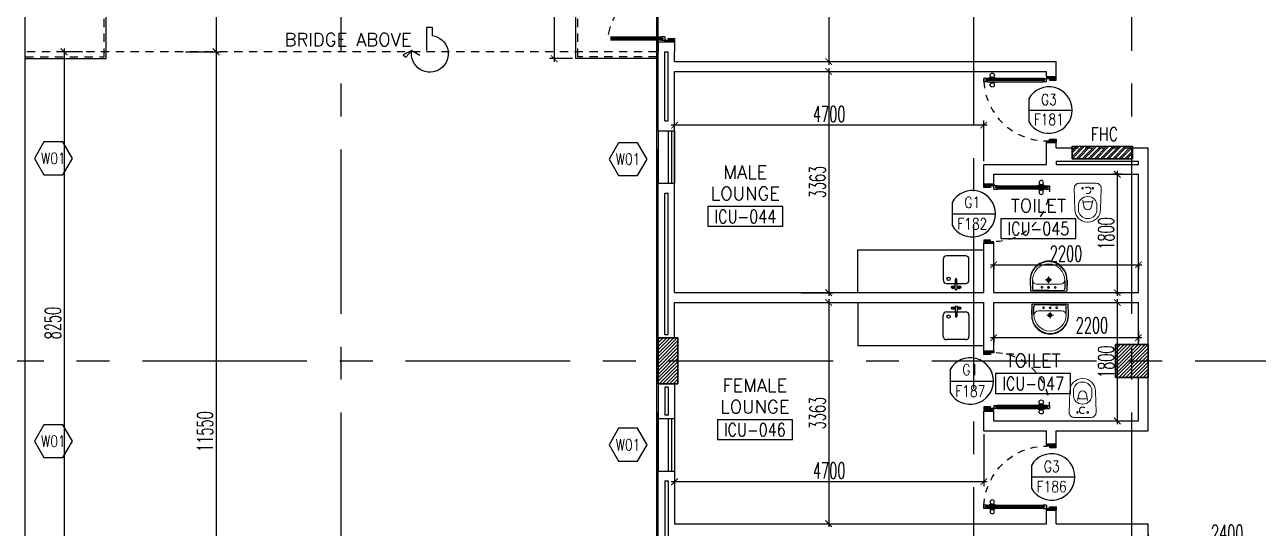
# Model space of a CAD drawing. Extents: x 275967.8 to 276060, y 57291.9 to 57371.4.
# Drawn here: x 276010.75 to 276029.5, y 57340.64 to 57348.29 of the extents above; entities that cross this region are included whole.
import ezdxf
from ezdxf.enums import TextEntityAlignment as Align

# ---------------------------------------------------------------- set-up
doc = ezdxf.new("R2010")
doc.units = 0
doc.header["$MEASUREMENT"] = 0
doc.header["$PDMODE"] = 34
for name, pattern in [('CENTERX2', [4, 2.5, -0.5, 0.5, -0.5]), ('DASHED', [0.75, 0.5, -0.25]), ('HIDDEN', [0.375, 0.25, -0.125]), ('HIDDEN2', [0.1875, 0.125, -0.0625])]:
    doc.linetypes.add(name, pattern=pattern)
doc.layers.get('0').update_dxf_attribs({"linetype": 'CONTINUOUS'})
doc.layers.get('DEFPOINTS').update_dxf_attribs({"linetype": 'CONTINUOUS'})
for name, color, linetype in [('AXES', 11, 'CENTERX2'), ('COL', 5, 'CONTINUOUS'), ('DIM', 4, 'CONTINUOUS'), ('DOOR', 7, 'CONTINUOUS'), ('DOOR-CR', 2, 'CONTINUOUS'), ('DOOR-NO', 3, 'CONTINUOUS'), ('FHC', 2, 'CONTINUOUS'), ('FIX', 3, 'CONTINUOUS'), ('HAT', 8, 'CONTINUOUS'), ('HIDDEN', 9, 'HIDDEN2'), ('INSUL', 4, 'CONTINUOUS'), ('NON-MEDICAL', 3, 'CONTINUOUS'), ('RM-BOX', 4, 'CONTINUOUS'), ('RM-NAME', 2, 'CONTINUOUS'), ('RM-NO', 2, 'CONTINUOUS'), ('ROOF', 7, 'CONTINUOUS'), ('SHAFT', 3, 'CONTINUOUS'), ('STR', 5, 'CONTINUOUS'), ('WALL', 2, 'CONTINUOUS'), ('WIN', 3, 'CONTINUOUS'), ('WIN-BOX', 4, 'CONTINUOUS'), ('WIN-NO', 5, 'CONTINUOUS')]:
    doc.layers.add(name, color=color, linetype=linetype)
doc.styles.add('ROMANS', font='ROMANS.shx', dxfattribs={"width": 0.6})
doc.dimstyles.new('STANDARD in', dxfattribs={"dimtxt": 0.24, "dimasz": 0.1, "dimexe": 0.07, "dimexo": 0.05, "dimgap": 0.05, "dimtad": 1, "dimdec": 0, "dimlfac": 1000, "dimzin": 0, "dimdsep": 46, "dimtxsty": 'ROMANS', "dimblk": 'ARCHTICK', "dimcen": 0.05, "dimdle": 0.05, "dimclrd": 4, "dimclre": 4, "dimclrt": 2, "dimadec": 0, "dimazin": 0, "dimtfac": 1, "dimtdec": 0, "dimtmove": 2, "dimatfit": 3, "dimfxl": 0, "dimtolj": 1, "dimtzin": 0, "dimarcsym": 0})

# ---------------------------------------------------------------- blocks, each defined once
blk = doc.blocks.new('*X45')
at = {"color": 0}
for p, q in [((73379, 162740), (73829, 163190)), ((73379, 162793), (73776, 163190)), ((73379, 162846), (73723, 163190)), ((73379, 162899), (73670, 163190)), ((73379, 162952), (73617, 163190)), ((73379, 163005), (73564, 163190)), ((73379, 163058), (73511, 163190)), ((73379, 163111), (73458, 163190)), ((73379, 163164), (73405, 163190)), ((73382, 162690), (73879, 163187)), ((73435, 162690), (73879, 163134)), ((73488, 162690), (73879, 163081)), ((73541, 162690), (73879, 163028)), ((73594, 162690), (73879, 162975)), ((73647, 162690), (73879, 162922)), ((73700, 162690), (73879, 162869)), ((73753, 162690), (73879, 162816)), ((73806, 162690), (73879, 162763)), ((73859, 162690), (73879, 162710))]:
    blk.add_line(p, q, dxfattribs=at)
blk = doc.blocks.new('COL50')
at = {"layer": 'COL'}
blk.add_lwpolyline([(-250, 250), (-250, -250), (250, -250), (250, 250)], close=True, dxfattribs=at)
blk = doc.blocks.new('WW1')
at = {"layer": 'WIN-BOX'}
blk.add_lwpolyline([(144, -250), (289, 0), (144, 250), (-144, 250), (-289, 0), (-144, -250)], close=True, dxfattribs=at)
at = {"layer": 'WIN-NO', "style": 'ROMANS', "width": 0.8}
blk.add_attdef('W00', text='', height=170, dxfattribs=at).set_placement((0, 0), align=Align.MIDDLE)
blk = doc.blocks.new('RM1')
at = {"layer": 'RM-BOX'}
blk.add_lwpolyline([(570, -200), (-570, -200), (-570, -500), (570, -500)], close=True, dxfattribs=at)
at = {"layer": 'RM-NAME', "style": 'ROMANS'}
for tag, p in [('ROOMNAME1', (0, 324)), ('ROOMNAME2', (0, 0))]:
    blk.add_attdef(tag, text='', height=200, dxfattribs=at).set_placement(p, align=Align.MIDDLE)
at = {"layer": 'RM-NO', "style": 'ROMANS', "width": 0.8}
blk.add_attdef('ROOMNO', text='', height=200, dxfattribs=at).set_placement((0, -350), align=Align.MIDDLE)
blk = doc.blocks.new('DOOR90')
at = {"layer": 'DOOR', "color": 0, "linetype": 'ByBlock'}
for p, q in [((-150, 0), (-150, -25)), ((-150, 0), (0, 0)), ((0, -50), (0, 0)), ((-1000, -25), (-1000, -75)), ((-1000, -75), (-1000, -25)), ((-950, -25), (-1000, -25)), ((-950, -75), (-1000, -75)), ((-970, -42), (-970, -58)), ((-950, -42), (-970, -42)), ((-950, -58), (-970, -58)), ((-950, -25), (-950, -42)), ((-950, -58), (-950, -75)), ((-918, -25), (-918, -18)), ((-828, -18), (-918, -18)), ((-918, -75), (-918, -82)), ((-828, -82), (-918, -82)), ((-905, -18), (-905, -9)), ((-905, -9), (-840, -9)), ((-905, -18), (-840, -18)), ((-905, -82), (-905, -91)), ((-905, -82), (-840, -82)), ((-905, -91), (-840, -91)), ((-840, -18), (-840, -9)), ((-840, -82), (-840, -91)), ((-828, -25), (-828, -18)), ((-828, -75), (-828, -82)), ((-200, -42), (-200, -25)), ((-200, -25), (-150, -25)), ((-180, -42), (-200, -42)), ((-200, -75), (-200, -58)), ((-200, -58), (-180, -58)), ((-150, -75), (-200, -75)), ((-180, -58), (-180, -42)), ((-150, -75), (-150, -25)), ((-150, -25), (-100, -25)), ((-100, -25), (-100, -50)), ((-100, -50), (0, -50)), ((-150, -900), (-150, -875)), ((-150, -875), (-100, -875)), ((0, -900), (-150, -900)), ((-150, -900), (0, -900)), ((-100, -850), (0, -850)), ((-100, -875), (-100, -850)), ((0, -850), (0, -900))]:
    blk.add_line(p, q, dxfattribs=at)
at = {"layer": 'DOOR', "color": 9, "linetype": 'ByBlock'}
for p, q in [((0, -50), (-114, 0)), ((0, -50), (-40, 0)), ((0, -50), (-100, -37)), ((0, -850), (-114, -900)), ((0, -850), (-100, -863)), ((0, -850), (-40, -900))]:
    blk.add_line(p, q, dxfattribs=at)
at = {"layer": 'DOOR', "linetype": 'ByBlock'}
for p, q in [((-200, -25), (-950, -25)), ((-200, -42), (-950, -42)), ((-200, -58), (-950, -58)), ((-950, -75), (-200, -75))]:
    blk.add_line(p, q, dxfattribs=at)
at = {"layer": 'DOOR', "color": 0, "linetype": 'ByBlock'}
for centre in [(-873, 24), (-873, -124)]:
    blk.add_circle(centre, 32.4, dxfattribs=at)
at = {"layer": 'DOOR', "color": 9, "linetype": 'ByBlock'}
for centre, radius, start, end in [((0, -50), 154, 161.1053, 166.2858), ((0, -50), 134, 158.1598, 169.28), ((0, -50), 94.4, 148.0182, 180), ((0, -50), 74.4, 137.7764, 180), ((0, -50), 114, 154.0838, 167.3774), ((0, -50), 54.4, 113.2074, 180), ((0, -50), 34.4, 90, 180), ((0, -50), 14.4, 90, 180), ((0, -850), 154, 193.7142, 198.8947), ((0, -850), 134, 190.72, 201.8402), ((0, -850), 94.4, 180, 211.9818), ((0, -850), 74.4, 180, 222.2236), ((0, -850), 54.4, 180, 246.7926), ((0, -850), 34.4, 180, 270), ((0, -850), 14.4, 180, 270)]:
    blk.add_arc(centre, radius, start, end, dxfattribs=at)
at = {"layer": 'DOOR', "linetype": 'HIDDEN', "ltscale": 0.5}
blk.add_arc((-150, -25), 850, 180, 270, dxfattribs=at)
blk = doc.blocks.new('DD1')
at = {"layer": 'DOOR-CR'}
blk.add_line((-308, 0), (353, 0), dxfattribs=at)
blk.add_lwpolyline([(-308, -173, 3.820224), (-308, 173)], format="xyb", close=True, dxfattribs=at)
at = {"layer": 'DOOR-NO', "color": 255, "style": 'ROMANS', "width": 0.8}
for tag, p in [('G', (0, 184)), ('000', (0, -141))]:
    blk.add_attdef(tag, text='', height=204, dxfattribs=at).set_placement(p, align=Align.MIDDLE)
blk = doc.blocks.new('C11')
at = {"layer": 'HAT'}
h = blk.add_hatch(dxfattribs=at)
h.set_pattern_fill('ANSI31', color=256, scale=300, style=0)
h.set_pattern_definition([(45, (-248556.182, -75061.005), (-26.5165043, 26.5165043), [])])
h.paths.add_polyline_path([(300, 700), (0, 700), (0, 350), (300, 350)])
h.paths.add_polyline_path([(300, 350), (0, 350), (0, 0), (300, 0)])
at = {"layer": 'COL'}
blk.add_lwpolyline([(300, 700), (300, 0), (0, 0), (0, 700)], close=True, dxfattribs=at)
blk = doc.blocks.new('_ARCHTICK')
at = {"color": 0, "linetype": 'ByBlock', "const_width": 0.15}
blk.add_lwpolyline([(-0.5, -0.5), (0.5, 0.5)], dxfattribs=at)
blk = doc.blocks.new('*D486')
at = {"layer": 'DEFPOINTS', "color": 0, "linetype": 'ByBlock', "ltscale": 0.3}
for p in [(276022.549, 57350.133), (276021.375, 57347.733), (276022.967, 57347.733)]:
    blk.add_point(p, dxfattribs=at)
at = {"layer": 'WALL', "color": 4, "linetype": 'ByBlock', "lineweight": -2, "ltscale": 0.3}
for p, q in [((276022.599, 57350.133), (276023.037, 57350.133)), ((276022.967, 57350.183), (276022.967, 57347.683)), ((276021.425, 57347.733), (276023.037, 57347.733))]:
    blk.add_line(p, q, dxfattribs=at)
at = {"layer": 'WALL', "color": 4, "linetype": 'ByBlock', "lineweight": -2, "ltscale": 0.3, "xscale": 0.1, "yscale": 0.1, "zscale": 0.1}
for p, rotation in [((276022.967, 57350.133), 90), ((276022.967, 57347.733), 270)]:
    blk.add_blockref('_ARCHTICK', p, dxfattribs=dict(at, rotation=rotation))
at = {"layer": 'WALL', "color": 2, "linetype": 'ByBlock', "ltscale": 0.3, "insert": (276022.797, 57348.933), "char_height": 0.24, "attachment_point": 5, "rotation": 90, "style": 'ROMANS'}
blk.add_mtext('\\A1;2400', dxfattribs=at)
blk = doc.blocks.new('*D483')
at = {"layer": 'DEFPOINTS', "color": 0, "linetype": 'ByBlock', "ltscale": 0.3}
for p in [(276021.572, 57347.583), (276022.5, 57344.22), (276022.967, 57344.22)]:
    blk.add_point(p, dxfattribs=at)
at = {"layer": 'DIM', "color": 4, "linetype": 'ByBlock', "lineweight": -2, "ltscale": 0.3}
for p, q in [((276022.967, 57347.633), (276022.967, 57344.17)), ((276021.622, 57347.583), (276023.037, 57347.583)), ((276022.55, 57344.22), (276023.037, 57344.22))]:
    blk.add_line(p, q, dxfattribs=at)
at = {"layer": 'DIM', "color": 4, "linetype": 'ByBlock', "lineweight": -2, "ltscale": 0.3, "xscale": 0.1, "yscale": 0.1, "zscale": 0.1}
for p, rotation in [((276022.967, 57347.583), 90), ((276022.967, 57344.22), 270)]:
    blk.add_blockref('_ARCHTICK', p, dxfattribs=dict(at, rotation=rotation))
at = {"layer": 'DIM', "color": 2, "linetype": 'ByBlock', "ltscale": 0.3, "insert": (276022.797, 57345.902), "char_height": 0.24, "attachment_point": 5, "rotation": 90, "style": 'ROMANS'}
blk.add_mtext('\\A1;3363', dxfattribs=at)
blk = doc.blocks.new('*D482')
at = {"layer": 'DEFPOINTS', "color": 0, "linetype": 'ByBlock', "ltscale": 0.3}
for p in [(276020.625, 57346.768), (276025.325, 57346.17), (276020.625, 57345.675)]:
    blk.add_point(p, dxfattribs=at)
at = {"layer": 'DIM', "color": 4, "linetype": 'ByBlock', "lineweight": -2, "ltscale": 0.3}
for p, q in [((276025.375, 57346.768), (276020.575, 57346.768)), ((276020.625, 57345.725), (276020.625, 57346.838)), ((276025.325, 57346.22), (276025.325, 57346.838))]:
    blk.add_line(p, q, dxfattribs=at)
at = {"layer": 'DIM', "color": 4, "linetype": 'ByBlock', "lineweight": -2, "ltscale": 0.3, "xscale": 0.1, "yscale": 0.1, "zscale": 0.1, "rotation": 180}
blk.add_blockref('_ARCHTICK', (276020.625, 57346.768), dxfattribs=at)
at = {"layer": 'DIM', "color": 4, "linetype": 'ByBlock', "lineweight": -2, "ltscale": 0.3, "xscale": 0.1, "yscale": 0.1, "zscale": 0.1}
blk.add_blockref('_ARCHTICK', (276025.325, 57346.768), dxfattribs=at)
at = {"layer": 'DIM', "color": 2, "linetype": 'ByBlock', "ltscale": 0.3, "insert": (276022.975, 57346.938), "char_height": 0.24, "attachment_point": 5, "style": 'ROMANS'}
blk.add_mtext('\\A1;4700', dxfattribs=at)
blk = doc.blocks.new('*D481')
at = {"layer": 'DEFPOINTS', "color": 0, "linetype": 'ByBlock', "ltscale": 0.3}
for p in [(276022.514, 57344.07), (276022.621, 57340.708), (276022.967, 57340.708)]:
    blk.add_point(p, dxfattribs=at)
at = {"layer": 'DIM', "color": 4, "linetype": 'ByBlock', "lineweight": -2, "ltscale": 0.3}
for p, q in [((276022.564, 57344.07), (276023.037, 57344.07)), ((276022.967, 57344.12), (276022.967, 57340.658)), ((276022.671, 57340.708), (276023.037, 57340.708))]:
    blk.add_line(p, q, dxfattribs=at)
at = {"layer": 'DIM', "color": 4, "linetype": 'ByBlock', "lineweight": -2, "ltscale": 0.3, "xscale": 0.1, "yscale": 0.1, "zscale": 0.1}
for p, rotation in [((276022.967, 57344.07), 90), ((276022.967, 57340.708), 270)]:
    blk.add_blockref('_ARCHTICK', p, dxfattribs=dict(at, rotation=rotation))
at = {"layer": 'DIM', "color": 2, "linetype": 'ByBlock', "ltscale": 0.3, "insert": (276022.797, 57342.389), "char_height": 0.24, "attachment_point": 5, "rotation": 90, "style": 'ROMANS'}
blk.add_mtext('\\A1;3363', dxfattribs=at)
blk = doc.blocks.new('*D480')
at = {"layer": 'DEFPOINTS', "color": 0, "linetype": 'ByBlock', "ltscale": 0.3}
for p in [(276020.625, 57342.57), (276025.325, 57342.12), (276020.625, 57341.346)]:
    blk.add_point(p, dxfattribs=at)
at = {"layer": 'DIM', "color": 4, "linetype": 'ByBlock', "lineweight": -2, "ltscale": 0.3}
for p, q in [((276020.625, 57342.52), (276020.625, 57341.276)), ((276025.325, 57342.07), (276025.325, 57341.276)), ((276025.375, 57341.346), (276020.575, 57341.346))]:
    blk.add_line(p, q, dxfattribs=at)
at = {"layer": 'DIM', "color": 4, "linetype": 'ByBlock', "lineweight": -2, "ltscale": 0.3, "xscale": 0.1, "yscale": 0.1, "zscale": 0.1, "rotation": 180}
blk.add_blockref('_ARCHTICK', (276020.625, 57341.346), dxfattribs=at)
at = {"layer": 'DIM', "color": 4, "linetype": 'ByBlock', "lineweight": -2, "ltscale": 0.3, "xscale": 0.1, "yscale": 0.1, "zscale": 0.1}
blk.add_blockref('_ARCHTICK', (276025.325, 57341.346), dxfattribs=at)
at = {"layer": 'DIM', "color": 2, "linetype": 'ByBlock', "ltscale": 0.3, "insert": (276022.975, 57341.516), "char_height": 0.24, "attachment_point": 5, "style": 'ROMANS'}
blk.add_mtext('\\A1;4700', dxfattribs=at)
blk = doc.blocks.new('*D449')
at = {"layer": 'DEFPOINTS', "color": 0, "linetype": 'ByBlock', "ltscale": 0.3}
for p in [(276025.475, 57344.685), (276027.675, 57344.685), (276027.675, 57344.644)]:
    blk.add_point(p, dxfattribs=at)
at = {"layer": 'DIM', "color": 4, "linetype": 'ByBlock', "lineweight": -2, "ltscale": 0.3}
for p, q in [((276025.425, 57344.644), (276027.725, 57344.644)), ((276025.475, 57344.635), (276025.475, 57344.574)), ((276027.675, 57344.635), (276027.675, 57344.574))]:
    blk.add_line(p, q, dxfattribs=at)
at = {"layer": 'DIM', "color": 4, "linetype": 'ByBlock', "lineweight": -2, "ltscale": 0.3, "xscale": 0.1, "yscale": 0.1, "zscale": 0.1, "rotation": 180}
blk.add_blockref('_ARCHTICK', (276025.475, 57344.644), dxfattribs=at)
at = {"layer": 'DIM', "color": 4, "linetype": 'ByBlock', "lineweight": -2, "ltscale": 0.3, "xscale": 0.1, "yscale": 0.1, "zscale": 0.1}
blk.add_blockref('_ARCHTICK', (276027.675, 57344.644), dxfattribs=at)
at = {"layer": 'DIM', "color": 2, "linetype": 'ByBlock', "ltscale": 0.3, "insert": (276026.575, 57344.814), "char_height": 0.24, "attachment_point": 5, "style": 'ROMANS'}
blk.add_mtext('\\A1;2200', dxfattribs=at)
blk = doc.blocks.new('*D448')
at = {"layer": 'DEFPOINTS', "color": 0, "linetype": 'ByBlock', "ltscale": 0.3}
for p in [(276027.468, 57346.02), (276027.268, 57344.22), (276027.354, 57344.22)]:
    blk.add_point(p, dxfattribs=at)
at = {"layer": 'DIM', "color": 4, "linetype": 'ByBlock', "lineweight": -2, "ltscale": 0.3}
for p, q in [((276027.418, 57346.02), (276027.284, 57346.02)), ((276027.354, 57346.07), (276027.354, 57344.17)), ((276027.318, 57344.22), (276027.424, 57344.22))]:
    blk.add_line(p, q, dxfattribs=at)
at = {"layer": 'DIM', "color": 4, "linetype": 'ByBlock', "lineweight": -2, "ltscale": 0.3, "xscale": 0.1, "yscale": 0.1, "zscale": 0.1}
for p, rotation in [((276027.354, 57346.02), 90), ((276027.354, 57344.22), 270)]:
    blk.add_blockref('_ARCHTICK', p, dxfattribs=dict(at, rotation=rotation))
at = {"layer": 'DIM', "color": 2, "linetype": 'ByBlock', "ltscale": 0.3, "insert": (276027.184, 57345.12), "char_height": 0.24, "attachment_point": 5, "rotation": 90, "style": 'ROMANS'}
blk.add_mtext('\\A1;1800', dxfattribs=at)
blk = doc.blocks.new('*D447')
at = {"layer": 'DEFPOINTS', "color": 0, "linetype": 'ByBlock', "ltscale": 0.3}
for p in [(276027.675, 57343.685), (276025.475, 57343.629), (276025.475, 57343.535)]:
    blk.add_point(p, dxfattribs=at)
at = {"layer": 'DIM', "color": 4, "linetype": 'ByBlock', "lineweight": -2, "ltscale": 0.3}
for p, q in [((276027.725, 57343.535), (276025.425, 57343.535)), ((276025.475, 57343.579), (276025.475, 57343.465)), ((276027.675, 57343.635), (276027.675, 57343.465))]:
    blk.add_line(p, q, dxfattribs=at)
at = {"layer": 'DIM', "color": 4, "linetype": 'ByBlock', "lineweight": -2, "ltscale": 0.3, "xscale": 0.1, "yscale": 0.1, "zscale": 0.1, "rotation": 180}
blk.add_blockref('_ARCHTICK', (276025.475, 57343.535), dxfattribs=at)
at = {"layer": 'DIM', "color": 4, "linetype": 'ByBlock', "lineweight": -2, "ltscale": 0.3, "xscale": 0.1, "yscale": 0.1, "zscale": 0.1}
blk.add_blockref('_ARCHTICK', (276027.675, 57343.535), dxfattribs=at)
at = {"layer": 'DIM', "color": 2, "linetype": 'ByBlock', "ltscale": 0.3, "insert": (276026.968, 57343.722), "char_height": 0.24, "attachment_point": 5, "style": 'ROMANS'}
blk.add_mtext('\\A1;2200', dxfattribs=at)
blk = doc.blocks.new('*D446')
at = {"layer": 'DEFPOINTS', "color": 0, "linetype": 'ByBlock', "ltscale": 0.3}
for p in [(276027.13, 57344.07), (276027.13, 57342.27), (276027.354, 57342.27)]:
    blk.add_point(p, dxfattribs=at)
at = {"layer": 'DIM', "color": 4, "linetype": 'ByBlock', "lineweight": -2, "ltscale": 0.3}
for p, q in [((276027.18, 57344.07), (276027.424, 57344.07)), ((276027.354, 57344.12), (276027.354, 57342.22)), ((276027.18, 57342.27), (276027.424, 57342.27))]:
    blk.add_line(p, q, dxfattribs=at)
at = {"layer": 'DIM', "color": 4, "linetype": 'ByBlock', "lineweight": -2, "ltscale": 0.3, "xscale": 0.1, "yscale": 0.1, "zscale": 0.1}
for p, rotation in [((276027.354, 57344.07), 90), ((276027.354, 57342.27), 270)]:
    blk.add_blockref('_ARCHTICK', p, dxfattribs=dict(at, rotation=rotation))
at = {"layer": 'DIM', "color": 2, "linetype": 'ByBlock', "ltscale": 0.3, "insert": (276027.184, 57343.17), "char_height": 0.24, "attachment_point": 5, "rotation": 90, "style": 'ROMANS'}
blk.add_mtext('\\A1;1800', dxfattribs=at)
blk = doc.blocks.new('*D268')
at = {"layer": 'DEFPOINTS', "color": 0, "linetype": 'ByBlock', "ltscale": 0.3}
for p in [(276013.141, 57350.033), (276013.141, 57347.883), (276013.655, 57347.883)]:
    blk.add_point(p, dxfattribs=at)
at = {"layer": 'DIM', "color": 4, "linetype": 'ByBlock', "lineweight": -2, "ltscale": 0.3}
for p, q in [((276013.655, 57350.083), (276013.655, 57347.833)), ((276013.191, 57350.033), (276013.725, 57350.033)), ((276013.191, 57347.883), (276013.725, 57347.883))]:
    blk.add_line(p, q, dxfattribs=at)
at = {"layer": 'DIM', "color": 4, "linetype": 'ByBlock', "lineweight": -2, "ltscale": 0.3, "xscale": 0.1, "yscale": 0.1, "zscale": 0.1}
for p, rotation in [((276013.655, 57350.033), 90), ((276013.655, 57347.883), 270)]:
    blk.add_blockref('_ARCHTICK', p, dxfattribs=dict(at, rotation=rotation))
at = {"layer": 'DIM', "color": 2, "linetype": 'ByBlock', "ltscale": 0.3, "insert": (276013.485, 57348.958), "char_height": 0.24, "attachment_point": 5, "rotation": 90, "style": 'ROMANS'}
blk.add_mtext('\\A1;2150', dxfattribs=at)
blk = doc.blocks.new('*D267')
at = {"layer": 'DEFPOINTS', "color": 0, "linetype": 'ByBlock', "ltscale": 0.3}
for p in [(276019.125, 57350.413), (276018.795, 57347.778), (276019.125, 57347.778)]:
    blk.add_point(p, dxfattribs=at)
at = {"layer": 'DIM', "color": 4, "linetype": 'ByBlock', "lineweight": -2, "ltscale": 0.3}
for p, q in [((276018.795, 57350.463), (276018.795, 57347.728)), ((276019.075, 57350.413), (276018.725, 57350.413)), ((276019.075, 57347.778), (276018.725, 57347.778))]:
    blk.add_line(p, q, dxfattribs=at)
at = {"layer": 'DIM', "color": 4, "linetype": 'ByBlock', "lineweight": -2, "ltscale": 0.3, "xscale": 0.1, "yscale": 0.1, "zscale": 0.1}
for p, rotation in [((276018.795, 57350.413), 90), ((276018.795, 57347.778), 270)]:
    blk.add_blockref('_ARCHTICK', p, dxfattribs=dict(at, rotation=rotation))
at = {"layer": 'DIM', "color": 2, "linetype": 'ByBlock', "ltscale": 0.3, "insert": (276018.625, 57349.095), "char_height": 0.24, "attachment_point": 5, "rotation": 90, "style": 'ROMANS'}
blk.add_mtext('\\A1;2635', dxfattribs=at)
blk = doc.blocks.new('DOOR-10')
at = {"layer": 'DOOR', "color": 0, "linetype": 'ByBlock'}
for p, q in [((-83, 1005), (-92, 1005)), ((-92, 1005), (-92, 940)), ((-83, 940), (-92, 940)), ((-76, 1018), (-83, 1018)), ((-83, 928), (-83, 1018)), ((-83, 1005), (-83, 940)), ((-26, 1100), (-76, 1100)), ((-76, 1100), (-26, 1100)), ((-76, 1050), (-76, 1100)), ((-59, 1050), (-76, 1050)), ((-43, 1070), (-59, 1070)), ((-59, 1050), (-59, 1070)), ((-43, 1050), (-43, 1070)), ((-26, 1050), (-43, 1050)), ((-26, 1050), (-26, 1100)), ((-26, 1018), (-18, 1018)), ((-18, 928), (-18, 1018)), ((-18, 1005), (-9, 1005)), ((-18, 1005), (-18, 940)), ((-18, 940), (-9, 940)), ((-9, 1005), (-9, 940)), ((-76, 928), (-83, 928)), ((-26, 928), (-18, 928)), ((-76, 200), (-59, 200)), ((-76, 150), (-76, 200)), ((-59, 200), (-59, 180)), ((-43, 200), (-26, 200)), ((-43, 180), (-43, 200)), ((-26, 200), (-26, 150)), ((-1001, 0), (-1001, 150)), ((-1001, 150), (-976, 150)), ((-1001, 150), (-1001, 0)), ((-951, 0), (-1001, 0)), ((-976, 150), (-976, 100)), ((-976, 100), (-951, 100)), ((-951, 100), (-951, 0)), ((-76, 150), (-26, 150)), ((-59, 180), (-43, 180)), ((-51, 100), (-51, 0)), ((-26, 100), (-51, 100)), ((-51, 0), (-1, 0)), ((-1, 150), (-26, 150)), ((-26, 150), (-26, 100))]:
    blk.add_line(p, q, dxfattribs=at)
at = {"layer": 'DOOR', "linetype": 'ByBlock'}
for p, q in [((-76, 1050), (-76, 200)), ((-59, 200), (-59, 1050)), ((-43, 200), (-43, 1050)), ((-26, 200), (-26, 1050))]:
    blk.add_line(p, q, dxfattribs=at)
at = {"layer": 'DOOR', "color": 9, "linetype": 'ByBlock'}
for p, q in [((-951, 0), (-1001, 114)), ((-951, 0), (-1001, 40)), ((-951, 0), (-964, 100)), ((-51, 0), (-1, 114)), ((-51, 0), (-37, 100)), ((-51, 0), (-1, 40)), ((-1, 0), (-1, 150))]:
    blk.add_line(p, q, dxfattribs=at)
at = {"layer": 'DOOR', "color": 0, "linetype": 'ByBlock'}
for centre in [(-124, 973), (23, 973)]:
    blk.add_circle(centre, 32.4, dxfattribs=at)
at = {"layer": 'DOOR', "linetype": 'HIDDEN', "ltscale": 0.5}
blk.add_arc((-23, 149), 952, 93.1482, 179.9482, dxfattribs=at)
at = {"layer": 'DOOR', "color": 9, "linetype": 'ByBlock'}
for centre, radius, start, end in [((-951, 0), 154, 103.7142, 108.8947), ((-951, 0), 134, 100.72, 111.8402), ((-951, 0), 94.4, 90, 121.9818), ((-951, 0), 74.4, 90, 132.2236), ((-951, 0), 54.4, 90, 156.7926), ((-951, 0), 34.4, 90, 180), ((-951, 0), 14.4, 90, 180), ((-51, 0), 94.4, 58.0182, 90), ((-51, 0), 74.4, 47.7764, 90), ((-51, 0), 54.4, 23.2074, 90), ((-51, 0), 34.4, 0, 90), ((-51, 0), 14.4, 0, 90), ((-51, 0), 134, 68.1598, 79.28), ((-51, 0), 114, 64.0838, 77.3774), ((-51, 0), 154, 71.1053, 76.2858)]:
    blk.add_arc(centre, radius, start, end, dxfattribs=at)
blk = doc.blocks.new('WC1')
at = {"layer": 'FIX', "lineweight": 20}
for p, q in [((-210, 204), (-538, 194)), ((-727, 5), (-727, -5)), ((-674, 5), (-674, -5)), ((-534, 24), (-540, 0)), ((-540, 0), (-534, -24)), ((-475, 141), (-538, 141)), ((-395, 76), (-490, 60)), ((-339, 5), (-339, -5)), ((-538, -141), (-475, -141)), ((-490, -60), (-395, -76)), ((-538, -194), (-210, -204))]:
    blk.add_line(p, q, dxfattribs=at)
at = {"layer": 'FIX', "linetype": 'Continuous', "lineweight": 20}
blk.add_line((-420, -47), (-420, 45), dxfattribs=at)
at = {"layer": 'FIX', "lineweight": 20}
blk.add_lwpolyline([(-213, -204), (-210, -204, 0.414214), (-137, -131), (-137, 0), (-137, 131, 0.414214), (-210, 204)], format="xyb", dxfattribs=at)
at = {"layer": 'FIX', "linetype": 'HIDDEN2', "lineweight": 20, "ltscale": 0.3}
blk.add_circle((-245, 0), 49.8, dxfattribs=at)
at = {"layer": 'FIX', "linetype": 'HIDDEN', "lineweight": 20, "ltscale": 0.05}
for centre in [(-213, 78), (-213, -77)]:
    blk.add_circle(centre, 11.6, dxfattribs=at)
at = {"layer": 'FIX', "lineweight": 20}
for centre, radius, start, end in [((-538, 5), 189, 90, 180), ((-538, 5), 136, 90, 180), ((-473, -7), 68.2, 128.9242, 152.8468), ((-464, -18), 82, 108.496, 128.9242), ((-475, 5), 136, 360, 90), ((-538, -5), 189, 180, 270), ((-538, -5), 136, 180, 270), ((-473, 7), 68.2, 207.1532, 231.0758), ((-464, 18), 82, 231.0758, 251.504), ((-475, -5), 136, 270, 0)]:
    blk.add_arc(centre, radius, start, end, dxfattribs=at)
at = {"layer": 'FIX', "linetype": 'Continuous', "lineweight": 20}
for centre, start, end in [((-443, 46), 357.6662, 91.6121), ((-442, -46), 268.3879, 2.3338)]:
    blk.add_arc(centre, 22.3, start, end, dxfattribs=at)
blk = doc.blocks.new('LAV1')
at = {"layer": 'FIX', "linetype": 'ByBlock', "ltscale": 0.3}
for p, q in [((-280, 210), (-275, 50)), ((-245, 210), (-245, 85)), ((245, 210), (245, 85)), ((280, 210), (275, 50)), ((0, 60), (-220, 60)), ((0, 60), (220, 60))]:
    blk.add_line(p, q, dxfattribs=at)
at = {"layer": 'FIX', "linetype": 'Continuous', "lineweight": 20}
for p, q in [((-275, 210), (-275, 50)), ((275, 210), (275, 50)), ((0, 50), (-275, 50)), ((0, 50), (-252, 50)), ((0, 155), (-181, 155)), ((0, 155), (181, 155)), ((0, 50), (252, 50)), ((0, 50), (275, 50))]:
    blk.add_line(p, q, dxfattribs=at)
at = {"layer": 'FIX', "linetype": 'DASHED', "lineweight": 20, "ltscale": 0.05}
for p, q in [((50, 220), (-50, 220)), ((0, 170), (0, 270)), ((0, 170), (0, 270))]:
    blk.add_line(p, q, dxfattribs=at)
at = {"layer": 'FIX', "lineweight": 20}
for p, q in [((16, 107), (-15, 107)), ((0, 92), (0, 123))]:
    blk.add_line(p, q, dxfattribs=at)
for centre, radius in [((0, 220), 29.5), ((0, 220), 22.5), ((0, 107), 15.5)]:
    blk.add_circle(centre, radius, dxfattribs=at)
at = {"layer": 'FIX', "linetype": 'HIDDEN', "lineweight": 20, "ltscale": 0.05}
for centre in [(-100, 107), (100, 107)]:
    blk.add_circle(centre, 12.4, dxfattribs=at)
at = {"layer": 'FIX', "linetype": 'ByBlock', "ltscale": 0.3}
for centre, radius, start, end in [((7, 220), 287, 91.3776, 182.0064), ((-7, 220), 287, 357.9936, 88.6224), ((-220, 85), 24.9, 179.7021, 269.9486), ((220, 85), 24.9, 270.0514, 0.2979)]:
    blk.add_arc(centre, radius, start, end, dxfattribs=at)
at = {"layer": 'FIX', "linetype": 'Continuous', "lineweight": 20}
for centre, radius, start, end in [((8, 217), 283, 91.6988, 181.351), ((8, 212), 253, 91.7328, 180.4884), ((-8, 217), 283, 358.649, 88.3012), ((-8, 212), 253, 359.5116, 88.2672), ((-179, 222), 66.9, 190.2006, 268.0786), ((179, 222), 66.9, 271.9214, 349.7994)]:
    blk.add_arc(centre, radius, start, end, dxfattribs=at)
blk = doc.blocks.new('*D783')
at = {"layer": 'DEFPOINTS', "color": 0, "linetype": 'ByBlock', "ltscale": 0.3}
for p in [(276027.825, 57340.597), (276030.225, 57340.597), (276027.825, 57340.398)]:
    blk.add_point(p, dxfattribs=at)
at = {"layer": 'DIM', "color": 4, "linetype": 'ByBlock', "lineweight": -2, "ltscale": 0.3}
for p, q in [((276027.825, 57340.547), (276027.825, 57340.328)), ((276030.225, 57340.547), (276030.225, 57340.328)), ((276030.275, 57340.398), (276027.775, 57340.398))]:
    blk.add_line(p, q, dxfattribs=at)
at = {"layer": 'DIM', "color": 4, "linetype": 'ByBlock', "lineweight": -2, "ltscale": 0.3, "xscale": 0.1, "yscale": 0.1, "zscale": 0.1, "rotation": 180}
blk.add_blockref('_ARCHTICK', (276027.825, 57340.398), dxfattribs=at)
at = {"layer": 'DIM', "color": 4, "linetype": 'ByBlock', "lineweight": -2, "ltscale": 0.3, "xscale": 0.1, "yscale": 0.1, "zscale": 0.1}
blk.add_blockref('_ARCHTICK', (276030.225, 57340.398), dxfattribs=at)
at = {"layer": 'DIM', "color": 2, "linetype": 'ByBlock', "ltscale": 0.3, "insert": (276029.025, 57340.568), "char_height": 0.24, "attachment_point": 5, "style": 'ROMANS'}
blk.add_mtext('\\A1;2400', dxfattribs=at)
blk = doc.blocks.new('*D788')
at = {"layer": 'DEFPOINTS', "color": 0, "linetype": 'ByBlock', "ltscale": 0.3}
for p in [(276013.141, 57347.883), (276013.141, 57336.333), (276013.655, 57336.333)]:
    blk.add_point(p, dxfattribs=at)
at = {"layer": 'DIM', "color": 4, "linetype": 'ByBlock', "lineweight": -2, "ltscale": 0.3}
for p, q in [((276013.191, 57347.883), (276013.725, 57347.883)), ((276013.655, 57347.933), (276013.655, 57336.283)), ((276013.191, 57336.333), (276013.725, 57336.333))]:
    blk.add_line(p, q, dxfattribs=at)
at = {"layer": 'DIM', "color": 4, "linetype": 'ByBlock', "lineweight": -2, "ltscale": 0.3, "xscale": 0.1, "yscale": 0.1, "zscale": 0.1}
for p, rotation in [((276013.655, 57347.883), 90), ((276013.655, 57336.333), 270)]:
    blk.add_blockref('_ARCHTICK', p, dxfattribs=dict(at, rotation=rotation))
at = {"layer": 'DIM', "color": 2, "linetype": 'ByBlock', "ltscale": 0.3, "insert": (276013.485, 57342.108), "char_height": 0.24, "attachment_point": 5, "rotation": 90, "style": 'ROMANS'}
blk.add_mtext('\\A1;11550', dxfattribs=at)
blk = doc.blocks.new('*D794')
at = {"layer": 'DEFPOINTS', "color": 0, "linetype": 'ByBlock', "ltscale": 0.3}
for p in [(276011.672, 57347.883), (276011.344, 57339.633), (276011.672, 57339.633)]:
    blk.add_point(p, dxfattribs=at)
at = {"layer": 'DIM', "color": 4, "linetype": 'ByBlock', "lineweight": -2, "ltscale": 0.3}
for p, q in [((276011.622, 57347.883), (276011.274, 57347.883)), ((276011.344, 57347.933), (276011.344, 57339.583)), ((276011.622, 57339.633), (276011.274, 57339.633))]:
    blk.add_line(p, q, dxfattribs=at)
at = {"layer": 'DIM', "color": 4, "linetype": 'ByBlock', "lineweight": -2, "ltscale": 0.3, "xscale": 0.1, "yscale": 0.1, "zscale": 0.1}
for p, rotation in [((276011.344, 57347.883), 90), ((276011.344, 57339.633), 270)]:
    blk.add_blockref('_ARCHTICK', p, dxfattribs=dict(at, rotation=rotation))
at = {"layer": 'DIM', "color": 2, "linetype": 'ByBlock', "ltscale": 0.3, "insert": (276011.174, 57343.758), "char_height": 0.24, "attachment_point": 5, "rotation": 90, "style": 'ROMANS'}
blk.add_mtext('\\A1;8250', dxfattribs=at)

msp = doc.modelspace()

# ---------------------------------------------------------------- hatches: boundary and pattern name
at = {"layer": 'FHC', "linetype": 'ByBlock', "ltscale": 0.3}
h = msp.add_hatch(dxfattribs=at)
h.set_pattern_fill('ANSI32', color=11, scale=0.175, style=0)
h.set_pattern_definition([(45, (275794.469317, 57315.20442), (-0.046403883, 0.046403883), []), (45, (275794.50025, 57315.20442), (-0.046403883, 0.046403883), [])])
h.paths.add_polyline_path([(276027.5855, 57346.2554), (276027.5855, 57346.4454), (276026.6655, 57346.4454), (276026.6655, 57346.2554)])
h.paths.add_polyline_path([(276026.4529, 57345.8343), (276026.4529, 57346.2551), (276026.7154, 57346.2551), (276026.7154, 57345.8343)], flags=9)

# ---------------------------------------------------------------- linework, layer by layer
at = {"layer": 'AXES'}
for p, q in [((276015.5555, 57291.8986), (276015.5555, 57370.7113)), ((276027.5755, 57291.8986), (276027.5755, 57370.7113)), ((276010.7555, 57291.8986), (276010.7555, 57370.3613)), ((276020.3555, 57291.8986), (276020.3555, 57370.3613)), ((276020.3755, 57291.8986), (276020.3755, 57370.3613)), ((276025.1755, 57298.7629), (276025.1755, 57357.5829)), ((275968.5355, 57343.1829), (276036.5755, 57343.1829))]:
    msp.add_line(p, q, dxfattribs=at)
at = {"layer": 'DOOR', "linetype": 'ByBlock'}
for p, q in [((276019.6505, 57348.1079), (276020.4255, 57348.1079)), ((276020.4255, 57348.0909), (276019.6505, 57348.0909)), ((276020.4255, 57348.0749), (276019.6505, 57348.0749)), ((276020.4255, 57348.0579), (276019.6505, 57348.0579))]:
    msp.add_line(p, q, dxfattribs=at)
at = {"layer": 'DOOR', "color": 0, "linetype": 'ByBlock'}
for p, q in [((276020.4255, 57348.1079), (276020.4255, 57348.0909)), ((276020.4755, 57348.1079), (276020.4255, 57348.1079)), ((276020.4255, 57348.0909), (276020.4455, 57348.0909)), ((276020.4255, 57348.0749), (276020.4255, 57348.0579)), ((276020.4455, 57348.0749), (276020.4255, 57348.0749)), ((276020.4255, 57348.0579), (276020.4755, 57348.0579)), ((276020.4455, 57348.0909), (276020.4455, 57348.0749)), ((276020.4755, 57348.1079), (276020.4755, 57348.0579)), ((276020.4755, 57348.0329), (276020.4755, 57348.0579)), ((276020.4755, 57348.0579), (276020.5255, 57348.0579)), ((276020.6255, 57348.0329), (276020.4755, 57348.0329)), ((276020.5255, 57348.0829), (276020.6255, 57348.0829)), ((276020.5255, 57348.0579), (276020.5255, 57348.0829)), ((276020.6255, 57348.0829), (276020.6255, 57348.0329))]:
    msp.add_line(p, q, dxfattribs=at)
at = {"layer": 'DOOR', "color": 9, "linetype": 'ByBlock'}
for q in [(276020.5118, 57348.0329), (276020.5255, 57348.0696), (276020.5854, 57348.0329)]:
    msp.add_line((276020.6255, 57348.0829), q, dxfattribs=at)
at = {"layer": 'DOOR', "linetype": 'HIDDEN', "ltscale": 0.5}
msp.add_arc((276020.5827, 57347.9507), 0.9881, 96.23105, 173.76905, dxfattribs=at)
at = {"layer": 'DOOR', "color": 9, "linetype": 'ByBlock'}
for radius, start, end in [(0.1544, 193.71423, 198.89471), (0.1344, 190.71998, 201.84015), (0.1144, 192.62257, 205.91616), (0.0944, 180, 211.98181), (0.0744, 180, 222.22357), (0.0544, 180, 246.79262), (0.0344, 180, 270), (0.0144, 180, 270)]:
    msp.add_arc((276020.6255, 57348.0829), radius, start, end, dxfattribs=at)
at = {"layer": 'FHC', "linetype": 'ByBlock', "ltscale": 0.3}
msp.add_lwpolyline([(276026.6655, 57346.4454), (276027.5855, 57346.4454), (276027.5855, 57346.2554), (276026.6655, 57346.2554)], close=True, dxfattribs=at)
at = {"layer": 'HIDDEN'}
msp.add_line((276020.3555, 57347.8829), (276010.7555, 57347.8829), dxfattribs=at)
at = {"layer": 'INSUL'}
for p, q in [((276020.4755, 57346.8329), (276020.4755, 57347.8829)), ((276020.4755, 57347.8829), (276020.5255, 57347.8829)), ((276020.5255, 57346.8329), (276020.5255, 57347.8829)), ((276020.4755, 57346.8329), (276020.5255, 57346.8329)), ((276020.4755, 57343.5859), (276020.4755, 57345.7329)), ((276020.4755, 57345.7329), (276020.5255, 57345.7329)), ((276020.5255, 57343.5859), (276020.5255, 57345.7329)), ((276020.4785, 57343.5829), (276020.5225, 57343.5829)), ((276020.4755, 57342.7829), (276020.4755, 57342.3609)), ((276020.5255, 57342.7829), (276020.4755, 57342.7829)), ((276020.5255, 57342.7829), (276020.5255, 57342.3609)), ((276020.5225, 57342.3579), (276020.4785, 57342.3579)), ((276020.4755, 57341.3549), (276020.4755, 57340.1329)), ((276020.4785, 57341.3579), (276020.5225, 57341.3579)), ((276020.5255, 57341.3549), (276020.5255, 57340.1329))]:
    msp.add_line(p, q, dxfattribs=at)
for centre, start, end in [((276020.4785, 57343.5859), 180, 270), ((276020.5225, 57343.5859), 270, 360), ((276020.4785, 57342.3609), 180, 270), ((276020.5225, 57342.3609), 270, 360), ((276020.4785, 57341.3549), 90, 180), ((276020.5225, 57341.3549), 360, 90)]:
    msp.add_arc(centre, 0.003, start, end, dxfattribs=at)
at = {"layer": 'NON-MEDICAL'}
for p, q in [((276023.411, 57344.8704), (276025.3255, 57344.8704)), ((276023.411, 57344.2204), (276023.411, 57344.8704)), ((276024.7068, 57344.7296), (276024.7068, 57344.4085)), ((276025.0496, 57344.7795), (276024.7567, 57344.7795)), ((276025.0995, 57344.4085), (276025.0995, 57344.7296)), ((276024.7567, 57344.3586), (276024.8931, 57344.3586)), ((276024.8871, 57344.2704), (276024.8931, 57344.4257)), ((276024.8871, 57344.2704), (276024.9191, 57344.2704)), ((276024.9191, 57344.2704), (276024.9131, 57344.4257)), ((276024.9131, 57344.3586), (276025.0496, 57344.3586)), ((276023.411, 57344.065), (276023.411, 57343.415)), ((276024.7068, 57343.5558), (276024.7068, 57343.8769)), ((276024.7567, 57343.9268), (276024.8931, 57343.9268)), ((276024.8871, 57344.015), (276024.9191, 57344.015)), ((276024.8871, 57344.015), (276024.8931, 57343.8597)), ((276024.9191, 57344.015), (276024.9131, 57343.8597)), ((276024.9131, 57343.9268), (276025.0496, 57343.9268)), ((276025.0995, 57343.8769), (276025.0995, 57343.5558)), ((276025.0496, 57343.506), (276024.7567, 57343.506)), ((276023.411, 57343.415), (276025.3255, 57343.415))]:
    msp.add_line(p, q, dxfattribs=at)
for centre, radius in [((276024.7887, 57344.4281), 0.0255), ((276024.8534, 57344.3015), 0.0217), ((276024.8534, 57344.3015), 0.014), ((276024.9529, 57344.3015), 0.0217), ((276024.9529, 57344.3015), 0.014), ((276024.7887, 57343.8574), 0.0255), ((276024.8534, 57343.9839), 0.0217), ((276024.8534, 57343.9839), 0.014), ((276024.9529, 57343.9839), 0.0217), ((276024.9529, 57343.9839), 0.014)]:
    msp.add_circle(centre, radius, dxfattribs=at)
for centre, radius, start, end in [((276024.7567, 57344.7296), 0.0499, 90, 180), ((276025.0496, 57344.7296), 0.0499, 0, 90), ((276024.9031, 57344.4257), 0.00997, 0, 180), ((276024.7567, 57344.4085), 0.0499, 180, 270), ((276025.0496, 57344.4085), 0.0499, 270, 0), ((276024.7567, 57343.8769), 0.0499, 90, 180), ((276025.0496, 57343.8769), 0.0499, 0, 90), ((276024.9031, 57343.8597), 0.00997, 180, 0), ((276024.7567, 57343.5558), 0.0499, 180, 270), ((276025.0496, 57343.5558), 0.0499, 270, 0)]:
    msp.add_arc(centre, radius, start, end, dxfattribs=at)
at = {"layer": 'RM-NAME'}
for p, q in [((276016.6291, 57347.8994), (276016.4967, 57347.8364)), ((276016.4967, 57347.8364), (276016.5385, 57347.802)), ((276016.5385, 57347.802), (276016.6291, 57347.8994)), ((276016.6291, 57347.8994), (276016.752, 57347.829))]:
    msp.add_line(p, q, dxfattribs=at)
at = {"layer": 'ROOF'}
for p, q in [((276010.7555, 57336.2329), (276010.7555, 57348.2079)), ((276020.3555, 57336.2329), (276020.3555, 57347.8829))]:
    msp.add_line(p, q, dxfattribs=at)
at = {"layer": 'SHAFT', "color": 0, "linetype": 'ByBlock', "ltscale": 0.3}
msp.add_lwpolyline([(276016.8574, 57347.8994), (276016.8574, 57348.2563), (276016.9418, 57348.2563), (276016.9418, 57348.1294, -2.4782246), (276016.6291, 57347.8994)], format="xyb", dxfattribs=at)
at = {"layer": 'STR'}
for points in [[(276010.7555, 57347.7779), (276011.9855, 57347.7779), (276011.9855, 57350.4129), (276010.7555, 57350.4129)], [(276020.3555, 57347.7779), (276019.1255, 57347.7779), (276019.1255, 57350.4129), (276020.3755, 57350.4129)]]:
    msp.add_lwpolyline(points, dxfattribs=at)
at = {"layer": 'STR', "linetype": 'HIDDEN2'}
for points in [[(276010.7555, 57347.8079), (276011.9555, 57347.8079), (276011.9555, 57350.3829), (276010.7555, 57350.3829)], [(276020.3555, 57347.8079), (276019.1555, 57347.8079), (276019.1555, 57350.3829), (276020.3755, 57350.3829)]]:
    msp.add_lwpolyline(points, dxfattribs=at)
at = {"layer": 'WALL', "linetype": 'ByBlock'}
for p, q in [((276020.3755, 57348.0329), (276020.6255, 57348.0329)), ((276020.3755, 57348.0329), (276020.3755, 57347.8829)), ((276020.6255, 57348.0329), (276020.6255, 57347.8829)), ((276026.2755, 57347.5017), (276026.4255, 57347.5017)), ((276027.6755, 57342.2704), (276027.6755, 57342.9329)), ((276026.2755, 57341.9142), (276026.4255, 57341.9142)), ((276026.2755, 57340.9142), (276026.4255, 57340.9142)), ((276027.8255, 57340.2079), (276027.8255, 57340.7079))]:
    msp.add_line(p, q, dxfattribs=at)
at = {"layer": 'WALL'}
for p, q in [((276020.3755, 57346.6829), (276020.3755, 57347.8829)), ((276020.6255, 57347.7329), (276020.6255, 57347.8829)), ((276020.6255, 57347.7329), (276026.4255, 57347.7329)), ((276026.4255, 57347.5017), (276026.4255, 57347.7329)), ((276020.6255, 57347.5829), (276026.2755, 57347.5829)), ((276020.6255, 57346.6829), (276020.6255, 57347.5829)), ((276026.2755, 57347.5017), (276026.2755, 57347.5829)), ((276020.3755, 57346.6829), (276020.6255, 57346.6829)), ((276026.2755, 57346.1704), (276026.2755, 57346.5017)), ((276026.4255, 57346.5017), (276026.2755, 57346.5017)), ((276026.4255, 57346.4204), (276026.4255, 57346.5017)), ((276026.4255, 57346.4204), (276026.6655, 57346.4204)), ((276026.6655, 57346.4159), (276026.6655, 57346.2554)), ((276027.5855, 57346.4204), (276027.8255, 57346.4204)), ((276027.5855, 57346.2554), (276027.5855, 57346.4204)), ((276027.8255, 57342.1204), (276027.8255, 57346.4204)), ((276025.3255, 57346.1704), (276026.2755, 57346.1704)), ((276025.3255, 57345.8704), (276025.3255, 57346.1704)), ((276026.4255, 57346.2204), (276027.6755, 57346.2204)), ((276026.4255, 57346.2204), (276026.4263, 57346.1704)), ((276026.4263, 57346.1704), (276027.6755, 57346.1704)), ((276026.6655, 57346.2554), (276027.5855, 57346.2554)), ((276027.6755, 57346.1704), (276027.6755, 57346.2204)), ((276025.4755, 57346.0204), (276027.6755, 57346.0204)), ((276025.4755, 57345.8704), (276025.4755, 57346.0204)), ((276027.6755, 57344.2204), (276027.6755, 57346.0204)), ((276020.3755, 57343.5329), (276020.3755, 57345.8829)), ((276020.3755, 57345.8829), (276020.6255, 57345.8829)), ((276020.6255, 57344.2204), (276020.6255, 57345.8829)), ((276025.3255, 57345.8704), (276025.4755, 57345.8704)), ((276025.3255, 57344.9704), (276025.4755, 57344.9704)), ((276025.3255, 57344.2204), (276025.3255, 57344.9704)), ((276025.4755, 57344.2204), (276025.4755, 57344.9704)), ((276020.6255, 57344.2204), (276025.3255, 57344.2204)), ((276020.6255, 57343.5329), (276020.6255, 57344.0704)), ((276020.6255, 57344.0704), (276025.3255, 57344.0704)), ((276025.3255, 57343.3204), (276025.3255, 57344.0704)), ((276025.4755, 57344.2204), (276027.6755, 57344.2204)), ((276025.4755, 57343.3204), (276025.4755, 57344.0704)), ((276025.4755, 57344.0704), (276027.6755, 57344.0704)), ((276027.5755, 57344.2204), (276027.6755, 57344.2204)), ((276027.6755, 57343.4329), (276027.6755, 57344.0704)), ((276025.3255, 57343.3204), (276025.4755, 57343.3204)), ((276020.3755, 57342.8329), (276020.3755, 57342.3079)), ((276020.6255, 57342.8329), (276020.6255, 57342.3079)), ((276025.3255, 57342.1204), (276025.3255, 57342.4204)), ((276025.3255, 57342.4204), (276025.4755, 57342.4204)), ((276025.4755, 57342.2704), (276025.4755, 57342.4204)), ((276020.3755, 57342.3079), (276020.6255, 57342.3079)), ((276025.4755, 57342.2704), (276027.6755, 57342.2704)), ((276025.3255, 57342.1204), (276026.2755, 57342.1204)), ((276026.2755, 57341.9142), (276026.2755, 57342.1204)), ((276026.4255, 57342.1204), (276027.8255, 57342.1204)), ((276026.4255, 57341.9142), (276026.4255, 57342.1204)), ((276020.3755, 57341.5079), (276020.6255, 57341.5079)), ((276020.3755, 57339.9829), (276020.3755, 57341.5079)), ((276020.6255, 57341.5079), (276020.6255, 57340.7079)), ((276026.2755, 57340.7079), (276026.2755, 57340.9142)), ((276026.4255, 57340.7079), (276026.4255, 57340.9142)), ((276020.6255, 57340.7079), (276026.2755, 57340.7079)), ((276026.4255, 57340.7079), (276027.8255, 57340.7079))]:
    msp.add_line(p, q, dxfattribs=at)
at = {"layer": 'WALL', "color": 250, "linetype": 'HIDDEN', "ltscale": 0.25}
msp.add_line((276026.6655, 57346.4204), (276027.5855, 57346.4204), dxfattribs=at)
at = {"layer": 'WALL', "linetype": 'ByBlock', "ltscale": 0.3}
for points in [[(276020.3755, 57342.8329), (276020.6755, 57342.8329), (276020.6755, 57343.5329), (276020.3755, 57343.5329)], [(276027.3255, 57343.4329), (276027.8255, 57343.4329), (276027.8255, 57342.9329), (276027.3255, 57342.9329)]]:
    msp.add_lwpolyline(points, close=True, dxfattribs=at)
at = {"layer": 'WIN'}
for p, q in [((276020.3755, 57346.6829), (276020.3755, 57345.8829)), ((276020.5255, 57346.6829), (276020.5255, 57345.8829)), ((276020.5755, 57346.6829), (276020.5755, 57345.8829)), ((276020.6255, 57346.6829), (276020.6255, 57345.8829)), ((276020.3755, 57342.3079), (276020.3755, 57341.5079)), ((276020.5255, 57342.3079), (276020.5255, 57341.5079)), ((276020.5755, 57342.3079), (276020.5755, 57341.5079)), ((276020.6255, 57342.3079), (276020.6255, 57341.5079))]:
    msp.add_line(p, q, dxfattribs=at)

# ---------------------------------------------------------------- block references
at = {"layer": 'COL', "linetype": 'ByBlock', "xscale": 0.001, "yscale": 0.001, "zscale": 0.001}
msp.add_blockref('C11', (276020.3755, 57342.8329), dxfattribs=at)
at = {"layer": 'COL', "xscale": 0.001, "yscale": 0.001, "zscale": 0.001}
msp.add_blockref('COL50', (276027.5755, 57343.1829), dxfattribs=at)
at = {"layer": 'DOOR', "color": 0, "linetype": 'ByBlock', "ltscale": 0.3, "yscale": 0.001, "zscale": 0.001, "rotation": 90}
for p, xscale in [((276026.4255, 57347.5024), 0.001), ((276026.4255, 57340.9135), -0.001)]:
    msp.add_blockref('DOOR-10', p, dxfattribs=dict(at, xscale=xscale))
at = {"layer": 'DOOR', "color": 0, "linetype": 'ByBlock', "xscale": -0.001, "yscale": 0.001, "zscale": 0.001}
msp.add_blockref('DOOR90', (276025.3255, 57345.8704), dxfattribs=at)
at = {"layer": 'DOOR', "color": 0, "linetype": 'ByBlock', "xscale": 0.001, "yscale": 0.001, "zscale": 0.001, "rotation": 180}
msp.add_blockref('DOOR90', (276025.3255, 57342.432), dxfattribs=at)
at = {"layer": 'DOOR-NO'}
ref = msp.add_blockref('DD1', (276026.3151, 57346.9955), dxfattribs=dict(at, xscale=0.001, yscale=0.001, zscale=0.001))
ref.add_attrib('G', 'G3', dxfattribs={"height": 0.17, "style": 'ROMANS', "width": 0.8}).set_placement((276026.3151, 57347.1554), align=Align.MIDDLE)
ref.add_attrib('000', 'F181', dxfattribs={"height": 0.17, "style": 'ROMANS', "width": 0.8}).set_placement((276026.3133, 57346.854), align=Align.MIDDLE)
ref = msp.add_blockref('DD1', (276025.1498, 57345.4203), dxfattribs=dict(at, xscale=0.001, yscale=0.001, zscale=0.001))
ref.add_attrib('G', 'G1', dxfattribs={"height": 0.17, "style": 'ROMANS', "width": 0.8}).set_placement((276025.1498, 57345.5928), align=Align.MIDDLE)
ref.add_attrib('000', 'F182', dxfattribs={"height": 0.17, "style": 'ROMANS', "width": 0.8}).set_placement((276025.1498, 57345.2659), align=Align.MIDDLE)
ref = msp.add_blockref('DD1', (276025.1193, 57342.8767), dxfattribs=dict(at, xscale=0.001, yscale=0.001, zscale=0.001))
ref.add_attrib('G', 'G1', dxfattribs={"height": 0.17, "style": 'ROMANS', "width": 0.8}).set_placement((276025.1193, 57343.0495), align=Align.MIDDLE)
ref.add_attrib('000', 'F187', dxfattribs={"height": 0.17, "style": 'ROMANS', "width": 0.8}).set_placement((276025.1193, 57342.7227), align=Align.MIDDLE)
ref = msp.add_blockref('DD1', (276026.3566, 57341.4189), dxfattribs=dict(at, xscale=0.001, yscale=0.001, zscale=0.001))
ref.add_attrib('G', 'G3', dxfattribs={"height": 0.17, "style": 'ROMANS', "width": 0.8}).set_placement((276026.3566, 57341.5782), align=Align.MIDDLE)
ref.add_attrib('000', 'F186', dxfattribs={"height": 0.17, "style": 'ROMANS', "width": 0.8}).set_placement((276026.3566, 57341.2707), align=Align.MIDDLE)
at = {"layer": 'FIX', "yscale": 0.001, "zscale": 0.001, "rotation": 90}
for p, xscale in [((276026.9041, 57346.0204), 0.001), ((276026.8268, 57342.1869), -0.001)]:
    msp.add_blockref('WC1', p, dxfattribs=dict(at, xscale=xscale))
at = {"layer": 'FIX', "linetype": 'ByBlock', "ltscale": 0.3, "xscale": 0.001, "yscale": 0.001, "zscale": 0.001}
msp.add_blockref('LAV1', (276026.3099, 57344.1934), dxfattribs=at)
at = {"layer": 'FIX', "linetype": 'ByBlock', "ltscale": 0.3, "xscale": 0.001, "yscale": 0.001, "zscale": 0.001, "rotation": 180}
msp.add_blockref('LAV1', (276026.3327, 57344.0974), dxfattribs=at)
at = {"layer": 'HAT', "xscale": 0.001, "yscale": 0.001, "zscale": 0.001}
msp.add_blockref('*X45', (275953.9463, 57180.2432), dxfattribs=at)
at = {"layer": 'RM-NAME', "xscale": 0.001, "yscale": 0.001, "zscale": 0.001}
for p, values in [((276021.7008, 57345.7287), {'ROOMNO': 'ICU-044', 'ROOMNAME2': 'LOUNGE', 'ROOMNAME1': 'MALE'}), ((276026.1548, 57345.5439), {'ROOMNO': 'ICU-045', 'ROOMNAME2': 'TOILET'}), ((276026.075, 57343.1893), {'ROOMNO': 'ICU-047', 'ROOMNAME2': 'TOILET'}), ((276021.8445, 57342.4863), {'ROOMNO': 'ICU-046', 'ROOMNAME2': 'LOUNGE', 'ROOMNAME1': 'FEMALE'})]:
    msp.add_blockref('RM1', p, dxfattribs=at).add_auto_attribs(values)
at = {"layer": 'WIN-NO', "xscale": 0.001, "yscale": 0.001, "zscale": 0.001}
for p in [(276011.1818, 57346.2617), (276019.9168, 57346.2506), (276011.1818, 57341.9617), (276019.9168, 57341.9079)]:
    msp.add_blockref('WW1', p, dxfattribs=at).add_auto_attribs({'W00': 'W01'})

# ---------------------------------------------------------------- texts
at = {"layer": 'FHC', "style": 'ROMANS', "width": 0.8}
msp.add_text('FHC', height=0.2, dxfattribs=at).set_placement((276026.9483, 57346.531))
at = {"layer": 'RM-NAME', "style": 'ROMANS'}
msp.add_text('BRIDGE ABOVE', height=0.2, dxfattribs=at).set_placement((276015.6614, 57348.0673), align=Align.MIDDLE)

# ---------------------------------------------------------------- dimensions: what is measured, and where the dimension line sits
at = {"layer": 'DIM', "linetype": 'ByBlock', "ltscale": 0.3}
for base, p1, p2, picture, middle in [((276018.7953, 57347.7779), (276019.1255, 57350.4129), (276019.1255, 57347.7779), '*D267', (276018.6253, 57349.0954)), ((276013.6546, 57347.8829), (276013.1415, 57350.0329), (276013.1415, 57347.8829), '*D268', (276013.4846, 57348.9579)), ((276011.3437, 57339.6329), (276011.6715, 57347.8829), (276011.6715, 57339.6329), '*D794', (276011.1737, 57343.7579)), ((276013.6546, 57336.3329), (276013.1415, 57347.8829), (276013.1415, 57336.3329), '*D788', (276013.4846, 57342.1079)), ((276022.9669050981, 57344.2204268834), (276021.5716106558, 57347.5829268834), (276022.4998061871, 57344.2204268834), '*D483', (276022.7969050981, 57345.9016768834)), ((276027.3535, 57344.2204), (276027.468, 57346.0204), (276027.2677, 57344.2204), '*D448', (276027.1835, 57345.1204)), ((276022.9669050981, 57340.7079268834), (276022.5144870865, 57344.0704268834), (276022.6207850891, 57340.7079268834), '*D481', (276022.7969050981, 57342.3891768834)), ((276027.3535, 57342.2704), (276027.1296, 57344.0704), (276027.1296, 57342.2704), '*D446', (276027.1835, 57343.1704))]:
    dim = msp.add_linear_dim(base=base, p1=p1, p2=p2, angle=90, dimstyle='STANDARD in', dxfattribs=at)
    dim.commit()
    dim.dimension.update_dxf_attribs({"geometry": picture, "text_midpoint": middle})
for base, p1, p2, picture, middle in [((276020.6255, 57346.7682), (276025.3255, 57346.1704), (276020.6255, 57345.6754), '*D482', (276022.9755, 57346.9382)), ((276027.6755, 57344.6441), (276025.4755, 57344.6854), (276027.6755, 57344.6854), '*D449', (276026.5755, 57344.8141)), ((276020.6255, 57341.3465), (276025.3255, 57342.1204), (276020.6255, 57342.5704), '*D480', (276022.9755, 57341.5165)), ((276027.8255, 57340.3978), (276030.2255, 57340.5968), (276027.8255, 57340.5968), '*D783', (276029.0255, 57340.5678))]:
    dim = msp.add_linear_dim(base=base, p1=p1, p2=p2, dimstyle='STANDARD in', dxfattribs=at)
    dim.commit()
    dim.dimension.update_dxf_attribs({"geometry": picture, "text_midpoint": middle})
dim = msp.add_linear_dim(base=(276025.4755, 57343.5352), p1=(276027.6755, 57343.6853), p2=(276025.4755, 57343.629), dimstyle='STANDARD in', dxfattribs=at)
dim.commit()
dim.dimension.update_dxf_attribs({"geometry": '*D447', "text_midpoint": (276026.968, 57343.7219), "dimtype": 160})
at = {"layer": 'WALL', "linetype": 'ByBlock', "ltscale": 0.3}
dim = msp.add_linear_dim(base=(276022.9669, 57347.7329), p1=(276022.549, 57350.1329), p2=(276021.3749, 57347.7329), angle=90, dimstyle='STANDARD in', dxfattribs=at)
dim.commit()
dim.dimension.update_dxf_attribs({"geometry": '*D486', "text_midpoint": (276022.7969, 57348.9329)})

doc.saveas('drawing.dxf')
